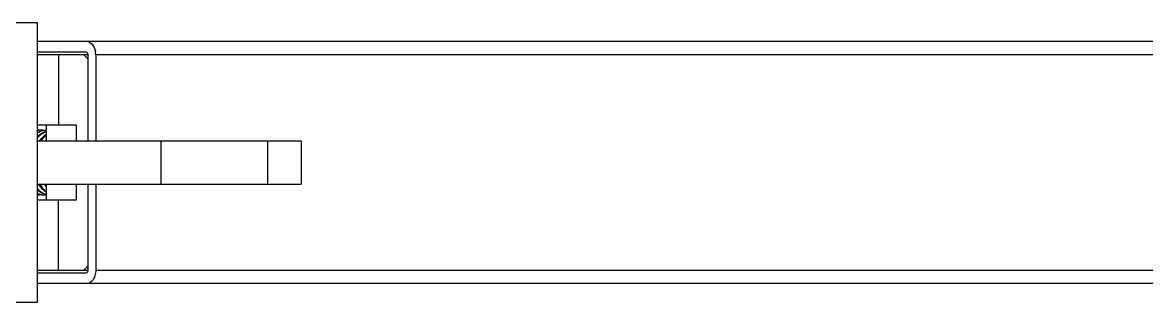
# Model space of a CAD drawing. Extents: x 1060579 to 1383165, y 581819 to 1037910.
# Drawn here: x 1265665 to 1266617, y 848100 to 848337 of the extents above; entities that cross this region are included whole.
import ezdxf

# ---------------------------------------------------------------- set-up
doc = ezdxf.new("R2010")
doc.units = 0
doc.header["$LTSCALE"] = 1000
doc.header["$MEASUREMENT"] = 0
doc.layers.add('02___PRT_ALL_AXES', color=7, linetype='Continuous')

msp = doc.modelspace()

# ---------------------------------------------------------------- linework, layer by layer
at = {"color": 0, "linetype": 'Continuous'}
for p, q in [((1265275.09, 848336.96), (1265677.93, 848336.96)), ((1265677.93, 848336.96), (1265677.93, 848100.05)), ((1265677.93, 848321.02), (1267562.31, 848321.02)), ((1265719.33, 848311.9), (1265677.93, 848311.9)), ((1265720.94, 848309.63), (1265677.93, 848309.63)), ((1265695.76, 848309.63), (1265695.76, 848250.4)), ((1265720.94, 848236.73), (1265720.94, 848309.63)), ((1267656.96, 848309.63), (1265727.38, 848309.63)), ((1265727.38, 848309.63), (1265727.38, 848236.73)), ((1265677.93, 848250.4), (1265710.95, 848250.4)), ((1265685.5, 848245.81), (1265685.45, 848245.81)), ((1265677.93, 848236.73), (1265901.35, 848236.73)), ((1265782.42, 848236.73), (1265782.42, 848200.28)), ((1265872.63, 848236.73), (1265872.63, 848200.28)), ((1265901.35, 848236.73), (1265901.35, 848200.28)), ((1265677.93, 848200.28), (1265901.35, 848200.28)), ((1265720.94, 848127.38), (1265720.94, 848200.28)), ((1265727.38, 848200.28), (1265727.38, 848127.38)), ((1265710.95, 848186.61), (1265677.93, 848186.61)), ((1265695.76, 848127.38), (1265695.76, 848186.61)), ((1265677.93, 848127.38), (1265720.94, 848127.38)), ((1265677.93, 848125.1), (1265719.33, 848125.1)), ((1265727.38, 848127.38), (1267656.96, 848127.38)), ((1267562.31, 848115.99), (1265677.93, 848115.99)), ((1265677.93, 848100.05), (1265275.09, 848100.05))]:
    msp.add_line(p, q, dxfattribs=at)
for centre, radius, start, end in [((1265711.5, 848309.64), 15.88, 359.96992, 10.66703), ((1265680.64, 848230.76), 15.09, 97.51965, 100.37746), ((1265676.72, 848230.9), 14.94, 82.48366, 85.36125), ((1265681.63, 848230.6), 15.25, 99.40591, 104.06018), ((1265680.61, 848230.99), 14.86, 90.01722, 97.52612), ((1265681.59, 848230.87), 14.97, 93.7181, 99.40473), ((1265681.57, 848231.08), 14.76, 90.00334, 93.70999), ((1265685.58, 848230.26), 15.6, 104.23295, 107.49981), ((1265681.56, 848230.98), 14.86, 82.28824, 89.98233), ((1265685.49, 848230.64), 15.2, 97.34199, 104.23783), ((1265685.44, 848230.99), 14.85, 90.01617, 97.33229), ((1265703.3, 848221.8), 26.82, 144.584, 145.97632), ((1265707.31, 848221.69), 27.01, 145.35955, 145.97405), ((1265706.93, 848221.96), 26.54, 144.01858, 145.36166), ((1265705.55, 848213.24), 25.36, 210.93377, 212.85456), ((1265706.74, 848213.38), 25.62, 210.85569, 211.76399), ((1265683.29, 848204.94), 13.81, 247.0287, 253.56143), ((1265679.16, 848203.86), 12.69, 264.40102, 265.6635), ((1265678.19, 848203.72), 12.55, 268.81339, 269.99973), ((1265679.15, 848203.77), 12.6, 265.66079, 269.9953), ((1265679.15, 848203.87), 12.7, 270.02615, 278.82954), ((1265683.15, 848204.48), 13.33, 253.59738, 254.62178), ((1265683.08, 848204.23), 13.07, 254.60831, 261.18445), ((1265683.02, 848203.87), 12.7, 261.19109, 269.97407), ((1265683.99, 848203.77), 12.6, 265.66046, 269.9953), ((1265683.98, 848203.82), 12.66, 270.01391, 276.92999), ((1265687.98, 848204.48), 13.33, 253.59535, 254.66681), ((1265704.11, 848212.29), 23.64, 212.81809, 217.93954), ((1265687.93, 848204.28), 13.12, 254.65977, 259.31565), ((1265706.13, 848213), 24.9, 211.75834, 213.84943)]:
    msp.add_arc(centre, radius, start, end, dxfattribs=at)
for points, knots in [([(1265719.33, 848321.02), (1265721.14, 848321.02), (1265725.15, 848318.77), (1265726.69, 848314.78), (1265727.11, 848312.57)], [0, 0, 0, 0, 0.4468, 1, 1, 1, 1]), ([(1265720.94, 848309.63), (1265720.94, 848309.92), (1265720.84, 848310.86), (1265720.01, 848311.9), (1265719.33, 848311.9)], [0, 0, 0, 0, 0.29846, 1, 1, 1, 1]), ([(1265677.88, 848240.07), (1265678.43, 848240.65), (1265680.65, 848242.74), (1265683.35, 848244.35), (1265685.49, 848245.06)], [0, 0, 0, 0, 0.263007, 1, 1, 1, 1]), ([(1265685.45, 848245.81), (1265684.14, 848245.73), (1265681.48, 848245.19), (1265679.05, 848244.01), (1265677.89, 848243.28)], [0, 0, 0, 0, 0.49066, 1, 1, 1, 1]), ([(1265685.48, 848244.7), (1265684.78, 848244.41), (1265681.92, 848243.02), (1265679.47, 848240.87), (1265677.91, 848239.03)], [0, 0, 0, 0, 0.238978, 1, 1, 1, 1]), ([(1265677.92, 848243.86), (1265678.16, 848243.99), (1265679.12, 848244.49), (1265680.12, 848244.89), (1265680.89, 848245.13)], [0, 0, 0, 0, 0.253666, 1, 1, 1, 1]), ([(1265680.1, 848236.81), (1265680.48, 848237.37), (1265682.02, 848239.49), (1265683.91, 848241.36), (1265685.47, 848242.51)], [0, 0, 0, 0, 0.260528, 1, 1, 1, 1]), ([(1265685.5, 848241.78), (1265685.13, 848241.46), (1265683.63, 848240.12), (1265682.32, 848238.58), (1265681.43, 848237.34)], [0, 0, 0, 0, 0.242618, 1, 1, 1, 1]), ([(1265685.49, 848193.31), (1265684.85, 848193.71), (1265682.27, 848195.58), (1265680.22, 848198.12), (1265678.97, 848200.2)], [0, 0, 0, 0, 0.235297, 1, 1, 1, 1]), ([(1265679.94, 848200.2), (1265680.31, 848199.57), (1265681.85, 848197.24), (1265683.81, 848195.18), (1265685.47, 848193.98)], [0, 0, 0, 0, 0.26441, 1, 1, 1, 1]), ([(1265677.88, 848196.45), (1265678.95, 848195.29), (1265681.27, 848193.27), (1265684.09, 848191.99), (1265685.5, 848191.61)], [0, 0, 0, 0, 0.519467, 1, 1, 1, 1]), ([(1265677.91, 848192.68), (1265678.32, 848192.47), (1265679.94, 848191.73), (1265681.71, 848191.3), (1265683.03, 848191.2)], [0, 0, 0, 0, 0.256497, 1, 1, 1, 1]), ([(1265684.22, 848191.7), (1265683.65, 848191.86), (1265681.34, 848192.71), (1265679.28, 848194.15), (1265677.92, 848195.43)], [0, 0, 0, 0, 0.239996, 1, 1, 1, 1]), ([(1265719.33, 848125.1), (1265720.01, 848125.1), (1265720.84, 848126.14), (1265720.94, 848127.09), (1265720.94, 848127.38)], [0, 0, 0, 0, 0.70154, 1, 1, 1, 1]), ([(1265726.74, 848122.91), (1265726.18, 848121.05), (1265724.49, 848117.71), (1265720.94, 848115.99), (1265719.33, 848115.99)], [0, 0, 0, 0, 0.547859, 1, 1, 1, 1])]:
    msp.add_open_spline(points, degree=3, knots=knots, dxfattribs=at)
msp.add_open_spline([(1265727.38, 848127.38), (1265727.38, 848125.88), (1265727.17, 848124.35), (1265726.74, 848122.91)], degree=3, dxfattribs=at)
at = {"layer": '02___PRT_ALL_AXES', "color": 0, "linetype": 'Continuous'}
for p, q in [((1265720.94, 848306.02), (1265717.3, 848309.63)), ((1265685.5, 848250.4), (1265685.5, 848236.73)), ((1265710.95, 848250.4), (1265710.95, 848236.73)), ((1265685.5, 848200.28), (1265685.5, 848186.61)), ((1265710.95, 848200.28), (1265710.95, 848186.61)), ((1265717.3, 848127.38), (1265720.94, 848130.98))]:
    msp.add_line(p, q, dxfattribs=at)

doc.saveas('drawing.dxf')
